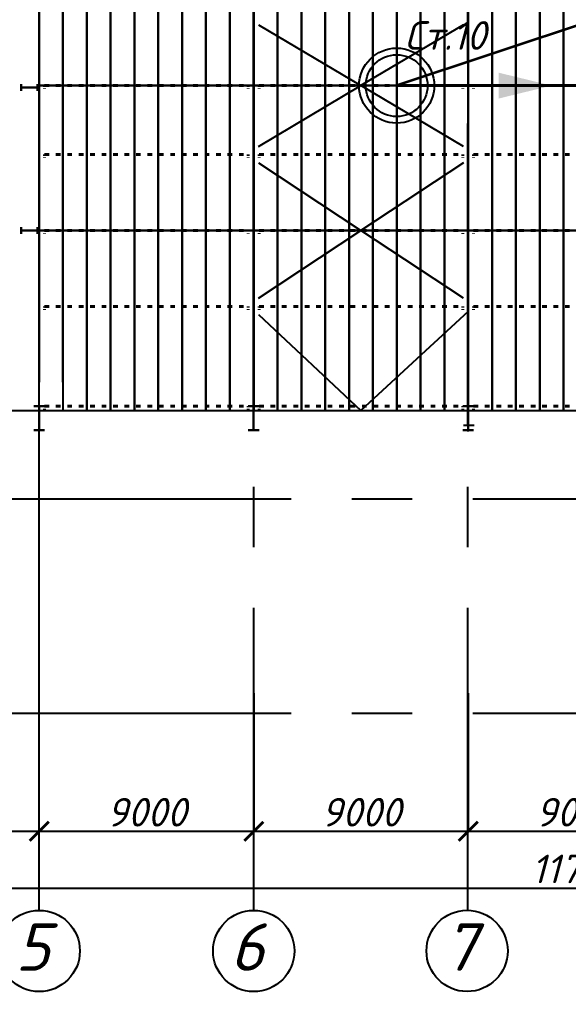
# Model space of a CAD drawing. Header units: millimetres. Extents: x -345369 to 252202, y 74562 to 424723.
# Drawn here: x -44499 to -38739, y 310160 to 320361 of the extents above; entities that cross this region are included whole.
import ezdxf

# ---------------------------------------------------------------- set-up
doc = ezdxf.new("R2010")
doc.units = ezdxf.units.MM
for name, pattern in [('ACAD_ISO03W100', [30, 12, -18]), ('CENTER', [50.8, 31.75, -6.35, 6.35, -6.35]), ('DASHDOT', [1, 0.5, -0.25, 0, -0.25]), ('HIDDEN', [0.375, 0.25, -0.125])]:
    doc.linetypes.add(name, pattern=pattern)
doc.layers.add('S Asys', color=1, linetype='DASHDOT', lineweight=13)
doc.layers.add('S TEXT', color=7, linetype='Continuous', lineweight=25)
doc.styles.get("Standard").update_dxf_attribs({"font": 'isocpeur.TTF', "oblique": 15})
doc.styles.add('вано размеры', font='isocpeui.ttf', dxfattribs={"height": 250})
doc.dimstyles.new('ARCH2', dxfattribs={"dimtxt": 300, "dimasz": 200, "dimexe": 0, "dimexo": 0, "dimgap": 50, "dimtad": 1, "dimdec": 0, "dimlfac": 4, "dimzin": 13, "dimdsep": 46, "dimtxsty": 'Standard', "dimblk": 'ARCHTICK', "dimcen": 250, "dimdle": 1, "dimse1": 1, "dimclrt": 256, "dimadec": 0, "dimazin": 0, "dimtfac": 1, "dimtdec": 0, "dimtmove": 1, "dimatfit": 3, "dimldrblk": 'ARCHTICK', "dimfxl": 1, "dimtfill": 1, "dimtzin": 13, "dimarcsym": 0})

# ---------------------------------------------------------------- blocks, each defined once
blk = doc.blocks.new('Kolona')
at = {"linetype": 'Continuous', "lineweight": 30, "ltscale": 2}
for p, q in [((-150, 335), (150, 335)), ((0, 335), (0, -335)), ((-150, -335), (150, -335))]:
    blk.add_line(p, q, dxfattribs=at)
blk = doc.blocks.new('kolona3')
at = {"lineweight": 30, "ltscale": 2}
for p, q in [((-531, 371), (-531, 181)), ((-531, 276), (-81, 276)), ((-81, 371), (-81, 181))]:
    blk.add_line(p, q, dxfattribs=at)
blk = doc.blocks.new('_ArchTick')
at = {"color": 0, "linetype": 'ByBlock', "const_width": 0.15}
blk.add_lwpolyline([(-0.5, -0.5), (0.5, 0.5)], dxfattribs=at)
blk = doc.blocks.new('*D500')
at = {"color": 0, "lineweight": -2, "transparency": 16777216}
for p, q in [((-42041, 313293), (-42041, 311842)), ((-44292, 311842), (-42040, 311842))]:
    blk.add_line(p, q, dxfattribs=at)
at = {"layer": 'Defpoints', "color": 0, "transparency": 16777216}
for p in [(-44291, 313293), (-42041, 313293), (-42041, 311842)]:
    blk.add_point(p, dxfattribs=at)
at = {"color": 0, "lineweight": -2, "transparency": 16777216, "xscale": 200, "yscale": 200, "zscale": 200, "rotation": 180}
blk.add_blockref('_ArchTick', (-44291, 311842), dxfattribs=at)
at = {"color": 0, "lineweight": -2, "transparency": 16777216, "xscale": 200, "yscale": 200, "zscale": 200}
blk.add_blockref('_ArchTick', (-42041, 311842), dxfattribs=at)
at = {"lineweight": 25, "transparency": 16777216, "insert": (-43166, 312042), "char_height": 300, "attachment_point": 5, "bg_fill": 3, "box_fill_scale": 1.1, "bg_fill_color": 256, "bg_fill_true_color": 13158600, "bg_fill_transparency": 0}
blk.add_mtext('9000', dxfattribs=at)
blk = doc.blocks.new('*D501')
at = {"color": 0, "lineweight": -2, "transparency": 16777216}
for p, q in [((-39791, 313293), (-39791, 311842)), ((-42042, 311842), (-39790, 311842))]:
    blk.add_line(p, q, dxfattribs=at)
at = {"layer": 'Defpoints', "color": 0, "transparency": 16777216}
for p in [(-42041, 313293), (-39791, 313293), (-39791, 311842)]:
    blk.add_point(p, dxfattribs=at)
at = {"color": 0, "lineweight": -2, "transparency": 16777216, "xscale": 200, "yscale": 200, "zscale": 200, "rotation": 180}
blk.add_blockref('_ArchTick', (-42041, 311842), dxfattribs=at)
at = {"color": 0, "lineweight": -2, "transparency": 16777216, "xscale": 200, "yscale": 200, "zscale": 200}
blk.add_blockref('_ArchTick', (-39791, 311842), dxfattribs=at)
at = {"lineweight": 25, "transparency": 16777216, "insert": (-40916, 312042), "char_height": 300, "attachment_point": 5, "bg_fill": 3, "box_fill_scale": 1.1, "bg_fill_color": 256, "bg_fill_true_color": 13158600, "bg_fill_transparency": 0}
blk.add_mtext('9000', dxfattribs=at)
blk = doc.blocks.new('*D502')
at = {"color": 0, "lineweight": -2, "transparency": 16777216}
for p, q in [((-37541, 313143), (-37541, 311842)), ((-39792, 311842), (-37540, 311842))]:
    blk.add_line(p, q, dxfattribs=at)
at = {"layer": 'Defpoints', "color": 0, "transparency": 16777216}
for p in [(-39791, 313293), (-37541, 313143), (-37541, 311842)]:
    blk.add_point(p, dxfattribs=at)
at = {"color": 0, "lineweight": -2, "transparency": 16777216, "xscale": 200, "yscale": 200, "zscale": 200, "rotation": 180}
blk.add_blockref('_ArchTick', (-39791, 311842), dxfattribs=at)
at = {"color": 0, "lineweight": -2, "transparency": 16777216, "xscale": 200, "yscale": 200, "zscale": 200}
blk.add_blockref('_ArchTick', (-37541, 311842), dxfattribs=at)
at = {"lineweight": 25, "transparency": 16777216, "insert": (-38666, 312042), "char_height": 300, "attachment_point": 5, "bg_fill": 3, "box_fill_scale": 1.1, "bg_fill_color": 256, "bg_fill_true_color": 13158600, "bg_fill_transparency": 0}
blk.add_mtext('9000', dxfattribs=at)
blk = doc.blocks.new('*D509')
at = {"color": 0, "lineweight": -2, "transparency": 16777216}
for p, q in [((-24041, 311346), (-24041, 311247)), ((-53299, 311247), (-24040, 311247))]:
    blk.add_line(p, q, dxfattribs=at)
at = {"layer": 'Defpoints', "color": 0, "transparency": 16777216}
for p in [(-53298, 311841), (-24041, 311346), (-24041, 311247)]:
    blk.add_point(p, dxfattribs=at)
at = {"color": 0, "lineweight": -2, "transparency": 16777216, "xscale": 200, "yscale": 200, "zscale": 200, "rotation": 180}
blk.add_blockref('_ArchTick', (-53298, 311247), dxfattribs=at)
at = {"color": 0, "lineweight": -2, "transparency": 16777216, "xscale": 200, "yscale": 200, "zscale": 200}
blk.add_blockref('_ArchTick', (-24041, 311247), dxfattribs=at)
at = {"lineweight": 25, "transparency": 16777216, "insert": (-38669, 311447), "char_height": 300, "attachment_point": 5, "bg_fill": 3, "box_fill_scale": 1.1, "bg_fill_color": 256, "bg_fill_true_color": 13158600, "bg_fill_transparency": 0}
blk.add_mtext('11700', dxfattribs=at)
blk = doc.blocks.new('*D520')
at = {"color": 0, "lineweight": -2, "transparency": 16777216}
for p, q in [((-46542, 312979), (-46542, 311841)), ((-44291, 311841), (-46543, 311841))]:
    blk.add_line(p, q, dxfattribs=at)
at = {"layer": 'Defpoints', "color": 0, "transparency": 16777216}
for p in [(-46542, 312979), (-44292, 312979), (-46542, 311841)]:
    blk.add_point(p, dxfattribs=at)
at = {"color": 0, "lineweight": -2, "transparency": 16777216, "xscale": 200, "yscale": 200, "zscale": 200, "rotation": 180}
blk.add_blockref('_ArchTick', (-46542, 311841), dxfattribs=at)
at = {"color": 0, "lineweight": -2, "transparency": 16777216, "xscale": 200, "yscale": 200, "zscale": 200}
blk.add_blockref('_ArchTick', (-44292, 311841), dxfattribs=at)
at = {"lineweight": 25, "transparency": 16777216, "insert": (-45437, 312041), "char_height": 300, "attachment_point": 5, "bg_fill": 3, "box_fill_scale": 1.1, "bg_fill_color": 256, "bg_fill_true_color": 13158600, "bg_fill_transparency": 0}
blk.add_mtext('9000', dxfattribs=at)
blk = doc.blocks.new('прогон')
at = {"linetype": 'ACAD_ISO03W100', "lineweight": 40, "ltscale": 4}
blk.add_line((1277472, -5275), (1279609, -5275), dxfattribs=at)
at = {"linetype": 'ACAD_ISO03W100', "lineweight": 40}
for p, q in [((1277472, -5275), (1277472, -5310)), ((1279609, -5275), (1279609, -5310))]:
    blk.add_line(p, q, dxfattribs=at)

msp = doc.modelspace()

# ---------------------------------------------------------------- hatches: boundary and pattern name
at = {"lineweight": 25}
msp.add_hatch(color=7, dxfattribs=at).paths.add_polyline_path([(-38917.12665, 319666.496936), (-39473.40206, 319802.524315), (-39473.40206, 319530.469556)])

# ---------------------------------------------------------------- linework, layer by layer
at = {"lineweight": 25, "extrusion": (1, 3.44505e-16, 1.83691e-16)}
msp.add_line((-44291.045807, 311012.3636), (-44292.386698, 329049.215091), dxfattribs=at)
at = {"lineweight": 25}
for p, q in [((-44292.386698, 316602.435942), (-44292.386698, 328600.068714)), ((-42041.671921, 316256.115552), (-42042.38935, 328645.868446)), ((-39792.386698, 316256.313086), (-39792.386698, 328600.068714)), ((-41991.595565, 320303.990204), (-40916.731715, 319666.552798)), ((-39841.867864, 320303.990204), (-40916.731715, 319666.552798)), ((-41991.595565, 319029.115392), (-40916.731715, 319666.552798)), ((-39841.867864, 319029.115392), (-40916.731715, 319666.552798)), ((-41991.595565, 318855.96113), (-40916.731715, 318146.288285)), ((-39841.867864, 318855.96113), (-40916.731715, 318146.288285)), ((-44042.386698, 318146.174473), (-44292.386698, 318146.174473)), ((-44292.386698, 318146.174473), (-44292.386698, 316553.674522)), ((-44042.386698, 316553.674522), (-44042.386698, 318146.174473)), ((-43792.386698, 318146.174473), (-44042.386698, 318146.174473)), ((-44042.386698, 318146.174473), (-44042.386698, 316255.939847)), ((-43792.386698, 316255.961802), (-43792.386698, 318146.174473)), ((-43542.386698, 318146.174473), (-43792.386698, 318146.174473)), ((-43792.386698, 318146.174473), (-43792.386698, 316255.961802)), ((-43542.386698, 316255.983757), (-43542.386698, 318146.174473)), ((-43292.386698, 318146.174473), (-43542.386698, 318146.174473)), ((-43542.386698, 318146.174473), (-43542.386698, 316255.983757)), ((-43292.386698, 316256.005712), (-43292.386698, 318146.174473)), ((-43042.386698, 318146.174473), (-43292.386698, 318146.174473)), ((-43292.386698, 318146.174473), (-43292.386698, 316256.005712)), ((-43042.386698, 316256.027668), (-43042.386698, 318146.174473)), ((-42792.386698, 318146.174473), (-43042.386698, 318146.174473)), ((-43042.386698, 318146.174473), (-43042.386698, 316256.027668)), ((-42792.386698, 316256.049623), (-42792.386698, 318146.174473)), ((-42542.386698, 318146.174473), (-42792.386698, 318146.174473)), ((-42792.386698, 318146.174473), (-42792.386698, 316256.049623)), ((-42542.386698, 316256.071578), (-42542.386698, 318146.174473)), ((-42292.386698, 318146.174473), (-42542.386698, 318146.174473)), ((-42542.386698, 318146.174473), (-42542.386698, 316256.071578)), ((-42292.386698, 316256.093533), (-42292.386698, 318146.174473)), ((-42042.386698, 318146.174473), (-42292.386698, 318146.174473)), ((-42292.386698, 318146.174473), (-42292.386698, 316256.093533)), ((-42042.386698, 316256.115489), (-42042.386698, 318146.174473)), ((-41792.12665, 318146.304774), (-42042.12665, 318146.304774)), ((-42042.12665, 318146.304774), (-42042.12665, 316256.115512)), ((-41991.595565, 317436.615441), (-40916.731715, 318146.288285)), ((-41792.12665, 316256.137467), (-41792.12665, 318146.304774)), ((-41542.12665, 318146.304774), (-41792.12665, 318146.304774)), ((-41792.12665, 318146.304774), (-41792.12665, 316256.137467)), ((-41542.12665, 316256.159422), (-41542.12665, 318146.304774)), ((-41292.12665, 318146.304774), (-41542.12665, 318146.304774)), ((-41542.12665, 318146.304774), (-41542.12665, 316256.159422)), ((-41292.12665, 316256.181377), (-41292.12665, 318146.304774)), ((-41042.12665, 318146.304774), (-41292.12665, 318146.304774)), ((-41292.12665, 318146.304774), (-41292.12665, 316256.181377)), ((-41042.12665, 316256.203333), (-41042.12665, 318146.304774)), ((-40792.12665, 318146.304774), (-41042.12665, 318146.304774)), ((-41042.12665, 318146.304774), (-41042.12665, 316256.203333)), ((-39841.867864, 317436.615441), (-40916.731715, 318146.288285)), ((-40792.12665, 316256.225288), (-40792.12665, 318146.304774)), ((-40542.12665, 318146.304774), (-40792.12665, 318146.304774)), ((-40792.12665, 318146.304774), (-40792.12665, 316256.225288)), ((-40542.12665, 316256.247243), (-40542.12665, 318146.304774)), ((-40292.12665, 318146.304774), (-40542.12665, 318146.304774)), ((-40542.12665, 318146.304774), (-40542.12665, 316256.247243)), ((-40292.12665, 316256.269198), (-40292.12665, 318146.304774)), ((-40042.12665, 318146.304774), (-40292.12665, 318146.304774)), ((-40292.12665, 318146.304774), (-40292.12665, 316256.269198)), ((-40042.12665, 316256.291154), (-40042.12665, 318146.304774)), ((-39792.12665, 318146.304774), (-40042.12665, 318146.304774)), ((-40042.12665, 318146.304774), (-40042.12665, 316256.291154)), ((-39792.12665, 316256.313109), (-39792.12665, 318146.304774)), ((-39542.12665, 318146.174473), (-39792.12665, 318146.174473)), ((-39792.12665, 318146.174473), (-39792.12665, 316256.313109)), ((-39542.12665, 316256.335064), (-39542.12665, 318146.174473)), ((-39292.12665, 318146.174473), (-39542.12665, 318146.174473)), ((-39542.12665, 318146.174473), (-39542.12665, 316256.335064)), ((-39292.12665, 316256.357019), (-39292.12665, 318146.174473)), ((-39042.12665, 318146.174473), (-39292.12665, 318146.174473)), ((-39292.12665, 318146.174473), (-39292.12665, 316256.357019)), ((-39042.12665, 316256.378975), (-39042.12665, 318146.174473)), ((-38792.12665, 318146.174473), (-39042.12665, 318146.174473)), ((-39042.12665, 318146.174473), (-39042.12665, 316256.378975)), ((-38792.12665, 316256.40093), (-38792.12665, 318146.174473)), ((-38542.12665, 318146.174473), (-38792.12665, 318146.174473)), ((-38792.12665, 318146.174473), (-38792.12665, 316256.40093)), ((-41991.595565, 317263.461179), (-40916.706741, 316256.253921)), ((-39792.386698, 317296.130842), (-40916.706741, 316256.253921)), ((-44292.386698, 316255.917891), (-28542.386698, 316255.917891)), ((-42042.386698, 316112.42539), (-42042.386698, 316224.107532)), ((-39792.386698, 316036.371877), (-39792.386698, 316148.054019))]:
    msp.add_line(p, q, dxfattribs=at)
at = {"lineweight": 35}
msp.add_line((-22545.251883, 325660.295538), (-40541.437771, 319666.627237), dxfattribs=at)
at = {"lineweight": 40}
msp.add_line((-40541.442409, 319666.627237), (-22545.251883, 319664.902857), dxfattribs=at)
at = {"lineweight": 25}
for points in [[(-44042.386698, 319666.438986), (-44042.386698, 321158.4284), (-44292.386698, 321158.4284), (-44292.386698, 319666.438986)], [(-43792.386698, 319666.438986), (-43792.386698, 321158.4284), (-44042.386698, 321158.4284), (-44042.386698, 319666.438986)], [(-43542.386698, 319666.438986), (-43542.386698, 321158.4284), (-43792.386698, 321158.4284), (-43792.386698, 319666.438986)], [(-43292.386698, 319666.438986), (-43292.386698, 321158.4284), (-43542.386698, 321158.4284), (-43542.386698, 319666.438986)], [(-43042.386698, 319666.438986), (-43042.386698, 321158.4284), (-43292.386698, 321158.4284), (-43292.386698, 319666.438986)], [(-42792.386698, 319666.438986), (-42792.386698, 321158.4284), (-43042.386698, 321158.4284), (-43042.386698, 319666.438986)], [(-42542.386698, 319666.438986), (-42542.386698, 321158.4284), (-42792.386698, 321158.4284), (-42792.386698, 319666.438986)], [(-42292.386698, 319666.438986), (-42292.386698, 321158.4284), (-42542.386698, 321158.4284), (-42542.386698, 319666.438986)], [(-42042.386698, 319666.438986), (-42042.386698, 321158.4284), (-42292.386698, 321158.4284), (-42292.386698, 319666.438986)], [(-41792.12665, 319666.569287), (-41792.12665, 321158.558702), (-42042.12665, 321158.558702), (-42042.12665, 319666.569287)], [(-41542.12665, 319666.569287), (-41542.12665, 321158.558702), (-41792.12665, 321158.558702), (-41792.12665, 319666.569287)], [(-41292.12665, 319666.569287), (-41292.12665, 321158.558702), (-41542.12665, 321158.558702), (-41542.12665, 319666.569287)], [(-41042.12665, 319666.569287), (-41042.12665, 321158.558702), (-41292.12665, 321158.558702), (-41292.12665, 319666.569287)], [(-40792.12665, 319666.569287), (-40792.12665, 321158.558702), (-41042.12665, 321158.558702), (-41042.12665, 319666.569287)], [(-40542.12665, 319666.569287), (-40542.12665, 321158.558702), (-40792.12665, 321158.558702), (-40792.12665, 319666.569287)], [(-40292.12665, 319666.569287), (-40292.12665, 321158.558702), (-40542.12665, 321158.558702), (-40542.12665, 319666.569287)], [(-40042.12665, 319666.569287), (-40042.12665, 321158.558702), (-40292.12665, 321158.558702), (-40292.12665, 319666.569287)], [(-39792.12665, 319666.569287), (-39792.12665, 321158.558702), (-40042.12665, 321158.558702), (-40042.12665, 319666.569287)], [(-39542.12665, 319666.438986), (-39542.12665, 321158.4284), (-39792.12665, 321158.4284), (-39792.12665, 319666.438986)], [(-39292.12665, 319666.438986), (-39292.12665, 321158.4284), (-39542.12665, 321158.4284), (-39542.12665, 319666.438986)], [(-39042.12665, 319666.438986), (-39042.12665, 321158.4284), (-39292.12665, 321158.4284), (-39292.12665, 319666.438986)], [(-38792.12665, 319666.438986), (-38792.12665, 321158.4284), (-39042.12665, 321158.4284), (-39042.12665, 319666.438986)], [(-38542.12665, 319666.438986), (-38542.12665, 321158.4284), (-38792.12665, 321158.4284), (-38792.12665, 319666.438986)], [(-44042.386698, 318146.174473), (-44042.386698, 319666.438986), (-44292.386698, 319666.438986), (-44292.386698, 318146.174473)], [(-43792.386698, 318146.174473), (-43792.386698, 319666.438986), (-44042.386698, 319666.438986), (-44042.386698, 318146.174473)], [(-43542.386698, 318146.174473), (-43542.386698, 319666.438986), (-43792.386698, 319666.438986), (-43792.386698, 318146.174473)], [(-43292.386698, 318146.174473), (-43292.386698, 319666.438986), (-43542.386698, 319666.438986), (-43542.386698, 318146.174473)], [(-43042.386698, 318146.174473), (-43042.386698, 319666.438986), (-43292.386698, 319666.438986), (-43292.386698, 318146.174473)], [(-42792.386698, 318146.174473), (-42792.386698, 319666.438986), (-43042.386698, 319666.438986), (-43042.386698, 318146.174473)], [(-42542.386698, 318146.174473), (-42542.386698, 319666.438986), (-42792.386698, 319666.438986), (-42792.386698, 318146.174473)], [(-42292.386698, 318146.174473), (-42292.386698, 319666.438986), (-42542.386698, 319666.438986), (-42542.386698, 318146.174473)], [(-42042.386698, 318146.174473), (-42042.386698, 319666.438986), (-42292.386698, 319666.438986), (-42292.386698, 318146.174473)], [(-41792.12665, 318146.304774), (-41792.12665, 319666.569287), (-42042.12665, 319666.569287), (-42042.12665, 318146.304774)], [(-41542.12665, 318146.304774), (-41542.12665, 319666.569287), (-41792.12665, 319666.569287), (-41792.12665, 318146.304774)], [(-41292.12665, 318146.304774), (-41292.12665, 319666.569287), (-41542.12665, 319666.569287), (-41542.12665, 318146.304774)], [(-41042.12665, 318146.304774), (-41042.12665, 319666.569287), (-41292.12665, 319666.569287), (-41292.12665, 318146.304774)], [(-40792.12665, 318146.304774), (-40792.12665, 319666.569287), (-41042.12665, 319666.569287), (-41042.12665, 318146.304774)], [(-40542.12665, 318146.304774), (-40542.12665, 319666.569287), (-40792.12665, 319666.569287), (-40792.12665, 318146.304774)], [(-40292.12665, 318146.304774), (-40292.12665, 319666.569287), (-40542.12665, 319666.569287), (-40542.12665, 318146.304774)], [(-40042.12665, 318146.304774), (-40042.12665, 319666.569287), (-40292.12665, 319666.569287), (-40292.12665, 318146.304774)], [(-39792.12665, 318146.304774), (-39792.12665, 319666.569287), (-40042.12665, 319666.569287), (-40042.12665, 318146.304774)], [(-39542.12665, 318146.174473), (-39542.12665, 319666.438986), (-39792.12665, 319666.438986), (-39792.12665, 318146.174473)], [(-39292.12665, 318146.174473), (-39292.12665, 319666.438986), (-39542.12665, 319666.438986), (-39542.12665, 318146.174473)], [(-39042.12665, 318146.174473), (-39042.12665, 319666.438986), (-39292.12665, 319666.438986), (-39292.12665, 318146.174473)], [(-38792.12665, 318146.174473), (-38792.12665, 319666.438986), (-39042.12665, 319666.438986), (-39042.12665, 318146.174473)], [(-38542.12665, 318146.174473), (-38542.12665, 319666.438986), (-38792.12665, 319666.438986), (-38792.12665, 318146.174473)]]:
    msp.add_lwpolyline(points, close=True, dxfattribs=at)
at = {"color": 7}
for radius in [393.842894, 324.153596]:
    msp.add_circle((-40542.12665, 319666.610748), radius, dxfattribs=at)
at = {"color": 0, "linetype": 'ByBlock', "lineweight": 25}
for centre in [(-39803.554339, 310586.946465), (-44291.045807, 310586.3636), (-42041.423579, 310586.362977)]:
    msp.add_circle(centre, 426, dxfattribs=at)
at = {"layer": 'Defpoints'}
for p, q in [((-44292.386698, 316112.42539), (-44292.386698, 316224.107532)), ((-39730.859939, 316099.591665), (-39842.18162, 316099.591665))]:
    msp.add_line(p, q, dxfattribs=at)
at = {"layer": 'S Asys', "color": 0, "linetype": 'CENTER', "lineweight": 25, "ltscale": 100, "extrusion": (1, 3.44505e-16, 1.83691e-16)}
for p, q in [((-42041.423579, 311012.362977), (-42042.386698, 329049.215091)), ((-39796.51161, 311012.888245), (-39792.386698, 329049.215091))]:
    msp.add_line(p, q, dxfattribs=at)
at = {"layer": 'S Asys', "color": 0, "linetype": 'CENTER', "lineweight": 25, "ltscale": 100}
for p, q in [((-54984.049983, 316254.978939), (-24042.386698, 316257.696267)), ((-54983.889346, 315330.339575), (-32660.068426, 315330.339575))]:
    msp.add_line(p, q, dxfattribs=at)

# ---------------------------------------------------------------- block references
at = {"lineweight": 25}
for p in [(-1321707.773581, 324941.661722), (-1319457.118598, 324941.775535), (-1317207.773581, 324941.661722), (-1321707.773581, 324217.647185), (-1319457.118598, 324217.760997), (-1317207.773581, 324217.647185), (-1321707.773581, 323421.397209), (-1319457.118598, 323421.511022), (-1317207.773581, 323421.397209), (-1321707.773581, 322625.147234), (-1319457.118598, 322625.261046), (-1317207.773581, 322625.147234), (-1321707.773581, 321578.897258), (-1319457.118598, 321579.011071), (-1317207.773581, 321578.897258)]:
    msp.add_blockref('прогон', p, dxfattribs=at)
at = {"lineweight": 30, "xscale": -0.375, "yscale": 0.375, "zscale": 0.375, "rotation": 180}
msp.add_blockref('Kolona', (-44292.386698, 316178.049522), dxfattribs=at)
at = {"lineweight": 25, "xscale": -0.375, "yscale": 0.375, "zscale": 0.375, "rotation": 180}
for p in [(-42042.386698, 316178.049522), (-39792.386698, 316178.049522)]:
    msp.add_blockref('Kolona', p, dxfattribs=at)
at = {"layer": 'S TEXT', "linetype": 'HIDDEN', "xscale": 0.375, "yscale": 0.375, "zscale": 0.375}
for p in [(-44280.058423, 319544.033056), (-44280.058423, 318042.736675)]:
    msp.add_blockref('kolona3', p, dxfattribs=at)

# ---------------------------------------------------------------- texts
at = {"color": 0, "linetype": 'ByBlock', "lineweight": 25, "oblique": 15}
for s, p in [('5', (-44541.183099, 310378.837081)), ('6', (-42291.560871, 310378.836459)), ('7', (-40053.691631, 310379.419947))]:
    msp.add_text(s, height=497, dxfattribs=at).set_placement(p)
at = {"color": 7, "lineweight": 25, "insert": (-40460.83364, 320343.107239), "char_height": 300, "width": 4550.24356133, "attachment_point": 1, "style": 'вано размеры'}
msp.add_mtext('Ст.10', dxfattribs=at)

# ---------------------------------------------------------------- next in the draw order: dimensions: what is measured, and where the dimension line sits
at = {"lineweight": 25}
dim = msp.add_linear_dim(base=(-42041.442409, 311842.403567), p1=(-44291.442409, 313293.392017), p2=(-42041.442409, 313293.392017), dimstyle='ARCH2', dxfattribs=at)
dim.commit()
dim.dimension.update_dxf_attribs({"geometry": '*D500', "text_midpoint": (-43166.442409, 312042.403567)})

# ---------------------------------------------------------------- next in the draw order: dimensions: what is measured, and where the dimension line sits
dim = msp.add_linear_dim(base=(-39791.442409, 311842.403567), p1=(-42041.442409, 313293.392017), p2=(-39791.442409, 313293.392017), dimstyle='ARCH2', dxfattribs=at)
dim.commit()
dim.dimension.update_dxf_attribs({"geometry": '*D501', "text_midpoint": (-40916.442409, 312042.403567)})

# ---------------------------------------------------------------- next in the draw order: dimensions: what is measured, and where the dimension line sits
dim = msp.add_linear_dim(base=(-37541.442409, 311842.403567), p1=(-39791.442409, 313293.392017), p2=(-37541.442409, 313143.392332), dimstyle='ARCH2', dxfattribs=at)
dim.commit()
dim.dimension.update_dxf_attribs({"geometry": '*D502', "text_midpoint": (-38666.442409, 312042.403567)})

# ---------------------------------------------------------------- next in the draw order: linework, layer by layer
at = {"layer": 'S Asys', "color": 0, "linetype": 'CENTER', "lineweight": 25, "ltscale": 100}
msp.add_line((-54983.725332, 313080.339575), (-32710.483451, 313080.339575), dxfattribs=at)

# ---------------------------------------------------------------- next in the draw order: dimensions: what is measured, and where the dimension line sits
at = {"lineweight": 25}
dim = msp.add_linear_dim(base=(-24041.442409, 311247.110344), p1=(-53297.51884, 311841.327135), p2=(-24041.442409, 311346.13868), text='11700', dimstyle='ARCH2', dxfattribs=at)
dim.commit()
dim.dimension.update_dxf_attribs({"geometry": '*D509', "text_midpoint": (-38669.480625, 311447.110344)})

# ---------------------------------------------------------------- next in the draw order: dimensions: what is measured, and where the dimension line sits
dim = msp.add_linear_dim(base=(-46542.442409, 311841.403567), p1=(-44292.442409, 312978.738657), p2=(-46542.442409, 312978.738657), dimstyle='ARCH2', dxfattribs=at)
dim.commit()
dim.dimension.update_dxf_attribs({"geometry": '*D520', "text_midpoint": (-45436.644246, 311841.403567), "dimtype": 160})

doc.saveas('drawing.dxf')
